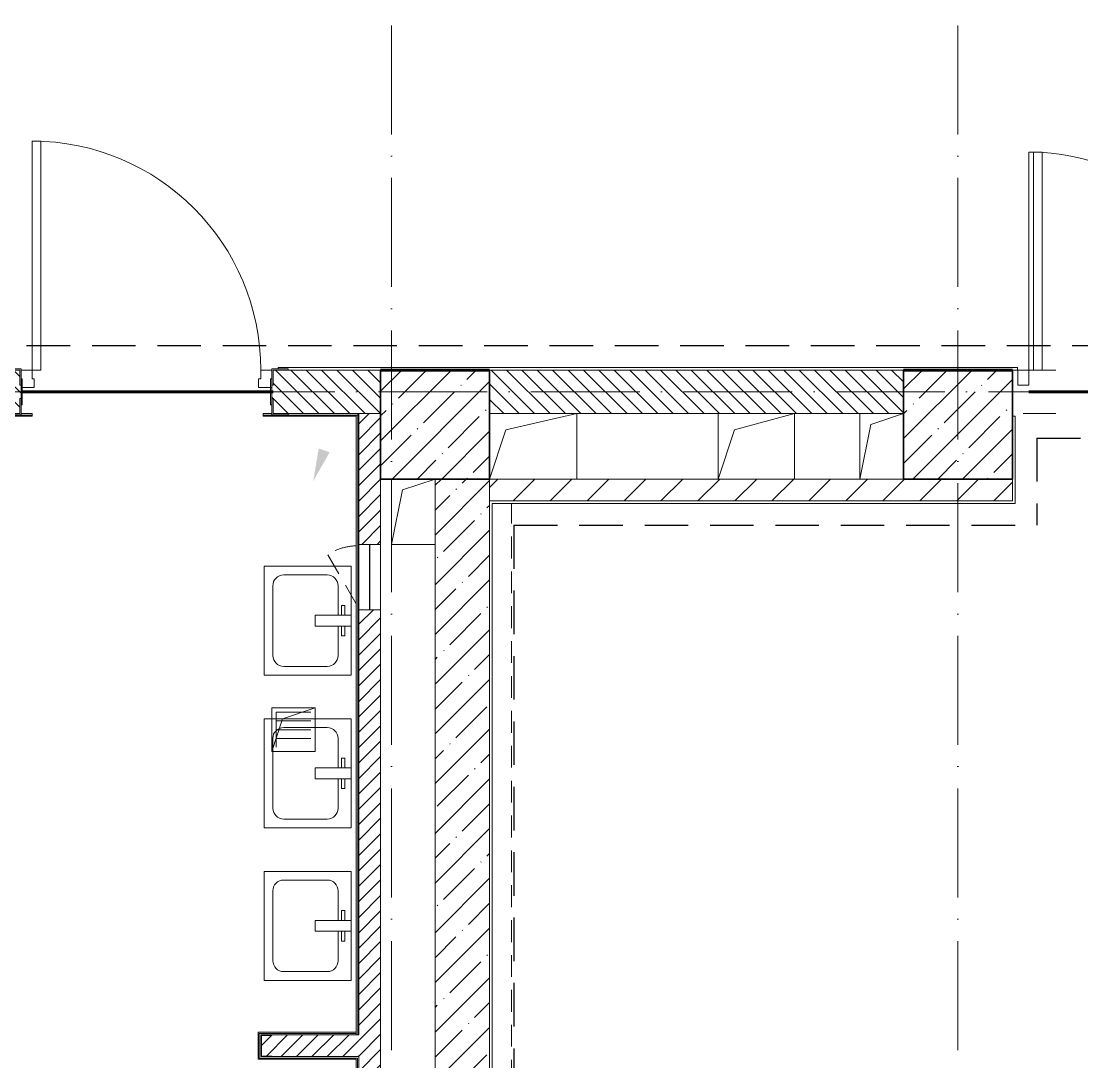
# Model space of a CAD drawing. Header units: millimetres. Extents: x -213536 to 1564669, y -45299 to 942238.
# Drawn here: x 582164 to 587032, y 429962 to 434735 of the extents above; entities that cross this region are included whole.
import ezdxf

# ---------------------------------------------------------------- set-up
doc = ezdxf.new("R2010")
doc.units = ezdxf.units.MM
for name, pattern in [('200_ШТРИХ_ш1п0_6_', [160, 100, -60]), ('50_200_ШТРИХ_1Т_ш5_п1_п1_', [700, 500, -100, 0, -100]), ('Штрих короткий', [300, 150, -150]), ('Штриховая _2 мм - 1 мм_', [300, 200, -100])]:
    doc.linetypes.add(name, pattern=pattern)
for name, color, linetype, lineweight in [('0-1', 7, 'Continuous', 5), ('0-2', 7, 'Continuous', 9), ('2.2) ПГП двери 2.4 -', 134, 'Continuous', 60), ('3) ЖБ 4м', 3, 'Continuous', 30), ('6) Мини окна 0.4 -', 10, 'Continuous', 30), ('Двери', 7, 'Continuous', 9), ('Каркас_Импост', 7, 'Continuous', 13), ('Линии', 7, 'Continuous', 9), ('Линии-1', 7, '200_ШТРИХ_ш1п0_6_', 9), ('Несущие колонны', 7, 'Continuous', 9), ('Несущие колонны-1', 7, 'Continuous', 35), ('Обобщенные модели', 7, 'Continuous', 9), ('Общие ребра', 7, 'Continuous', 9), ('Окна', 7, 'Continuous', 9), ('Оси-2', 7, '50_200_ШТРИХ_1Т_ш5_п1_п1_', 9), ('Открывание в плане-2', 7, '200_ШТРИХ_ш1п0_6_', 9), ('Открывание-1', 7, 'Continuous', 9), ('Панель', 7, 'Continuous', 13), ('Перемычка-1', 7, 'Штрих короткий', 9), ('Стены-1', 7, 'Continuous', 13), ('Текстовые примечания', 7, 'Continuous', 9), ('Штриховка разреза-1', 7, 'Continuous', 9), ('Элементы узлов', 7, 'Continuous', 9)]:
    doc.layers.add(name, color=color, linetype=linetype, lineweight=lineweight)
doc.layers.add('Сантехнические приборы-1', color=7, linetype='Continuous', lineweight=9, true_color=0xaaaaaa)
doc.layers.add('СТ-1_1', color=7, linetype='Штриховая _2 мм - 1 мм_', lineweight=90, true_color=0x888888)
doc.layers.get('0-2').off()
pattern_1 = [(135, (0, 0), (-35.35534, -35.35534), [])]
pattern_2 = [(45, (0, 0), (-35.35534, 35.35534), [])]

# ---------------------------------------------------------------- blocks, each defined once
blk = doc.blocks.new('Ось 3 этаж')
at = {"layer": 'Оси-2'}
for p, q in [((447492.1, 423014.8), (447492.1, 477896.8)), ((450092.1, 423014.8), (450092.1, 477896.8)), ((522142.1, 433035.4), (428373.3, 433035.4))]:
    blk.add_line(p, q, dxfattribs=at)
blk = doc.blocks.new('BSC_Колонна _Прямоугольная - 500х500-V62-АИ2_03_План отделки стен 3-го этажа _Часть 2_')
at = {"layer": 'Несущие колонны'}
h = blk.add_hatch(dxfattribs=at)
h.set_pattern_fill('FP_70', color=256, style=0, pattern_type=2)
h.set_pattern_definition([(45, (-17000, -7650), (-114.0493, 114.0493), []), (45, (-16885.95, -7650), (-114.0493, 114.0493), [201.612, -40.322, 3.353, -36.97])])
h.paths.add_polyline_path([(-250, -250), (250, -250), (250, 250), (-250, 250)], flags=0)
at = {"layer": 'Несущие колонны-1'}
for p, q in [((250, 250), (-250, 250)), ((-250, 250), (-250, -250)), ((250, -250), (250, 250)), ((-250, -250), (250, -250))]:
    blk.add_line(p, q, dxfattribs=at)
blk = doc.blocks.new('Дверь_СКБ_1Ст_Внутренняя_ШЕР - СОШ_Д-12_Дв_1150x2100h_С_У учеников_ душевые-28656500-АИ2_03_План отделки стен 3-го этажа _Часть 2_')
at = {"layer": 'Каркас_Импост'}
for p, q in [((-512.5, 100), (-562.5, 100)), ((-562.5, 100), (-562.5, 20)), ((-512.5, 100), (-512.5, 60)), ((587.5, 100), (537.5, 100)), ((537.5, 100), (537.5, 60)), ((587.5, 100), (587.5, 20)), ((-512.5, 60), (-502.5, 60)), ((-502.5, 60), (-502.5, 20)), ((527.5, 60), (537.5, 60)), ((527.5, 60), (527.5, 20)), ((-502.5, 20), (-562.5, 20)), ((587.5, 20), (527.5, 20))]:
    blk.add_line(p, q, dxfattribs=at)
at = {"layer": 'Открывание-1'}
blk.add_arc((-512.5, 100), 1050, 360, 90, dxfattribs=at)
at = {"layer": 'Панель'}
for p, q in [((-512.5, 1150), (-472.5, 1150)), ((-512.5, 1150), (-512.5, 100)), ((-472.5, 100), (-472.5, 1150)), ((-512.5, 100), (-472.5, 100))]:
    blk.add_line(p, q, dxfattribs=at)
blk = doc.blocks.new('BSC_Колонна _Прямоугольная - 500х500-V149-АИ2_03_План отделки стен 3-го этажа _Часть 2_')
at = {"layer": 'Несущие колонны'}
h = blk.add_hatch(dxfattribs=at)
h.set_pattern_fill('FP_139', color=256, style=0, pattern_type=2)
h.set_pattern_definition([(45, (-19400, -7650), (-114.0493, 114.0493), []), (45, (-19285.95, -7650), (-114.0493, 114.0493), [201.612, -40.322, 3.353, -36.97])])
h.paths.add_polyline_path([(-250, -250), (250, -250), (250, 250), (-250, 250)], flags=0)
at = {"layer": 'Несущие колонны-1'}
for p, q in [((250, 250), (-250, 250)), ((-250, 250), (-250, -250)), ((250, -250), (250, 250)), ((-250, -250), (250, -250))]:
    blk.add_line(p, q, dxfattribs=at)
blk = doc.blocks.new('Проем_Дверь_Прямоугольный - 1700х2400h_дверные проемы-28712438-АИ2_03_План отделки стен 3-го этажа _Часть 2_')
at = {"layer": 'Перемычка-1'}
for p, q in [((850, 100), (-850, 100)), ((850, -100), (-850, -100))]:
    blk.add_line(p, q, dxfattribs=at)
blk = doc.blocks.new('SND_2D_Раковина1 - 400х300-18442872-АИ2_03_План отделки стен 3-го этажа _Часть 2_')
at = {"layer": 'Сантехнические приборы-1'}
for p, q in [((-250, 220), (-250, -180)), ((250, 220), (-250, 220)), ((250, -180), (250, 220)), ((160, 180), (-160, 180)), ((-210, 130), (-210, -70)), ((210, -70), (210, 130)), ((-25, -180), (-25, -15)), ((-25, -15), (25, -15)), ((25, -15), (25, -180)), ((-160, -120), (-25, -120)), ((-70, -135), (-70, -150)), ((-25, -135), (-70, -135)), ((25, -120), (160, -120)), ((25, -135), (70, -135)), ((70, -135), (70, -150)), ((-250, -180), (250, -180)), ((-70, -150), (-25, -150)), ((70, -150), (25, -150))]:
    blk.add_line(p, q, dxfattribs=at)
for centre, start, end in [((-160, 130), 90, 180), ((160, 130), 360, 90), ((-160, -70), 180, 270), ((160, -70), 270, 360)]:
    blk.add_arc(centre, 50, start, end, dxfattribs=at)
blk = doc.blocks.new('Дверь_Витражная_СКБ_2Ст2 - ДВВ_ДАО_СОШ_Классы-V189-АИ2_03_План отделки стен 3-го этажа _Часть 2_')
at = {"layer": 'Двери'}
for p, q in [((-775, 1035), (-775, 35)), ((775, 585), (775, 35))]:
    blk.add_line(p, q, dxfattribs=at)
for centre, radius, start, end in [((-775, 35), 1000, 360, 90), ((775, 35), 550, 90, 180)]:
    blk.add_arc(centre, radius, start, end, dxfattribs=at)
at = {"layer": 'Элементы узлов'}
for p, q in [((-713, 1035), (-753, 1035)), ((-753, 1035), (-753, 35)), ((-713, 35), (-713, 1035)), ((775, 585), (735, 585)), ((735, 585), (735, 35)), ((775, 35), (775, 585)), ((-825, 35), (-825, -35)), ((-775, 35), (-825, 35)), ((-775, 35), (-825, 35)), ((-825, 35), (-825, -35)), ((-775, -35), (-775, 35)), ((-775, -35), (-775, 35)), ((-753, 35), (-713, 35)), ((735, 35), (775, 35)), ((775, -35), (775, 35)), ((775, 35), (825, 35)), ((775, 35), (775, -35)), ((825, 35), (775, 35)), ((825, 35), (825, -35)), ((825, -35), (825, 35)), ((-825, -35), (-775, -35)), ((-825, -35), (-775, -35)), ((825, -35), (775, -35)), ((775, -35), (825, -35))]:
    blk.add_line(p, q, dxfattribs=at)
blk = doc.blocks.new('154_Стойка_СКБ_Уголок - СМ-2180_200-28268025-АИ2_03_План отделки стен 3-го этажа _Часть 2_')
at = {"layer": 'Обобщенные модели'}
for p, q in [((125, 156), (125, 81)), ((200, 156), (125, 156)), ((131, 81), (131, 150)), ((131, 150), (200, 150)), ((200, 150), (200, 156)), ((125, 81), (131, 81)), ((131, 19), (125, 19)), ((125, 19), (125, -56)), ((131, -50), (131, 19)), ((125, -56), (200, -56)), ((200, -50), (131, -50)), ((200, -56), (200, -50))]:
    blk.add_line(p, q, dxfattribs=at)
blk = doc.blocks.new('Стойка_Влож_Полоса боковая - Полоса-28213942-АИ2_03_План отделки стен 3-го этажа _Часть 2_')
at = {"layer": 'Обобщенные модели'}
for p, q in [((-5, 60), (0, 60)), ((-5, -60), (-5, 60)), ((0, 31), (0, -31)), ((0, -60), (-5, -60))]:
    blk.add_line(p, q, dxfattribs=at)
blk = doc.blocks.new('154_Фахверк_СКБ_Швеллер - Тип_100_3960-28331862-АИ2_03_План отделки стен 3-го этажа _Часть 2_')
at = {"layer": 'Обобщенные модели'}
for p, q in [((175, 50), (125, 50)), ((125, 50), (125, -50)), ((175, 47), (175, 50)), ((128, 47), (175, 47)), ((128, -47), (128, 47)), ((175, -47), (128, -47)), ((175, -50), (175, -47)), ((125, -50), (175, -50))]:
    blk.add_line(p, q, dxfattribs=at)
blk = doc.blocks.new('AR_Отверстие Ниша - Лючок-32406138-АИ2_03_План отделки стен 3-го этажа _Часть 2_')
at = {"layer": 'Окна'}
for p, q in [((150, 50), (-150, 50)), ((-150, 50), (-150, -50)), ((150, -50), (150, 50)), ((-150, -50), (150, -50))]:
    blk.add_line(p, q, dxfattribs=at)
blk = doc.blocks.new('Л_Общий_Лючок - Лючок-29683982-АИ2_03_План отделки стен 3-го этажа _Часть 2_')
at = {"layer": 'Открывание в плане-2'}
blk.add_line((26.6, 11.9), (255.4, 144), dxfattribs=at)
blk.add_arc((6, 0), 288, 2.3824, 30, dxfattribs=at)
blk = doc.blocks.new('AR_Отверстие прямоугольное _в плите_ - AR_Отверстие прямоугольное _в плите_-30459207-АИ2_03_План отделки стен 3-го этажа _Часть 2_')
at = {"layer": 'Обобщенные модели'}
for p, q in [((100, 100), (-100, 100)), ((-100, 100), (-100, -100)), ((-50, 50), (100, 100)), ((100, -100), (100, 100)), ((-100, -100), (-50, 50)), ((-100, -100), (100, -100))]:
    blk.add_line(p, q, dxfattribs=at)
blk = doc.blocks.new('AR_Отверстие прямоугольное _в плите_ - AR_Отверстие прямоугольное _в плите_-30512088-АИ2_03_План отделки стен 3-го этажа _Часть 2_')
at = {"layer": 'Обобщенные модели'}
for p, q in [((-100, 150), (-100, -150)), ((-50, 100), (100, 150)), ((-100, -150), (-50, 100)), ((-100, -150), (100, -150))]:
    blk.add_line(p, q, dxfattribs=at)
blk = doc.blocks.new('AR_Отверстие прямоугольное _в плите_ - AR_Отверстие прямоугольное _в плите_-V244-АИ2_03_План отделки стен 3-го этажа _Часть 2_')
at = {"layer": 'Обобщенные модели'}
for p, q in [((-100, 150), (-100, -150)), ((-50, 100), (100, 150)), ((-100, -150), (-50, 100))]:
    blk.add_line(p, q, dxfattribs=at)
blk = doc.blocks.new('AR_Отверстие прямоугольное _в плите_ - AR_Отверстие прямоугольное _в плите_-V247-АИ2_03_План отделки стен 3-го этажа _Часть 2_')
at = {"layer": 'Обобщенные модели'}
for p, q in [((-125, 75), (200, 150)), ((200, -150), (200, 150)), ((-200, -150), (-125, 75))]:
    blk.add_line(p, q, dxfattribs=at)
blk = doc.blocks.new('AR_Отверстие прямоугольное _в плите_ - AR_Отверстие прямоугольное _в плите_-30552577-АИ2_03_План отделки стен 3-го этажа _Часть 2_')
at = {"layer": 'Обобщенные модели'}
for p, q in [((-175, 150), (-175, -150)), ((-100, 75), (175, 150)), ((175, -150), (175, 150)), ((-175, -150), (-100, 75))]:
    blk.add_line(p, q, dxfattribs=at)
blk = doc.blocks.new('0125-Р-ОО-Ш2-АР-о_23_10_2024_rvt-1-АИ2_03_План отделки стен 3-го этажа _Часть 2_')
at = {"layer": 'Штриховка разреза-1'}
h = blk.add_hatch(dxfattribs=at)
h.set_pattern_fill('FP_1', color=256, style=0, pattern_type=2)
h.set_pattern_definition(pattern_1)
h.paths.add_polyline_path([(16750, 7700), (16750, 7900), (16256, 7900), (16256, 7831), (16250, 7831), (16250, 7769), (16256, 7769), (16256, 7700), (16445.6, 7700)], flags=0)
h.paths.add_polyline_path([(15094, 7700), (15094, 7769), (15100, 7769), (15100, 7831), (15094, 7831), (15094, 7900), (14356, 7900), (14356, 7831), (14350, 7831), (14350, 7769), (14356, 7769), (14356, 7700), (15025, 7700)], flags=0)
h.paths.add_polyline_path([(13250, 7700), (13344, 7700), (13344, 7769), (13350, 7769), (13350, 7831), (13344, 7831), (13344, 7900), (13250, 7900), (13250, 7794)], flags=0)
h = blk.add_hatch(dxfattribs=at)
h.set_pattern_fill('FP_1', color=256, style=0, pattern_type=2)
h.set_pattern_definition(pattern_1)
h.paths.add_polyline_path([(19150, 7700), (19150, 7900), (17250, 7900), (17250, 7700)], flags=0)
h = blk.add_hatch(dxfattribs=at)
h.set_pattern_fill('FP_92', color=256, style=0, pattern_type=2)
h.set_pattern_definition(pattern_2)
h.paths.add_polyline_path([(16650, 150), (16750, 150), (16750, 2300), (16747, 2300), (16747, 2347), (16653, 2347), (16653, 2300), (16650, 2300), (16650, 400)], flags=0)
h.paths.add_polyline_path([(16653, 2350), (16750, 2350), (16750, 4050), (16650, 4050), (16650, 2350)], flags=0)
h.paths.add_polyline_path([(16750, 4550), (16750, 6800), (16650, 6800), (16651, 4550), (16674, 4550)], flags=0)
h.paths.add_polyline_path([(16728.9, 7100), (16750, 7100), (16750, 7700), (16650, 7700), (16650, 7100)], flags=0)
h = blk.add_hatch(dxfattribs=at)
h.set_pattern_fill('FP_2', color=256, style=0, pattern_type=2)
h.set_pattern_definition([(45, (0, 0), (-114.0493, 114.0493), []), (45, (114.05, 0), (-114.0493, 114.0493), [201.612, -40.322, 3.353, -36.97])])
h.paths.add_polyline_path([(17250, 400), (17250, 7400), (17000, 7400), (17000, 400)], flags=0)
h = blk.add_hatch(dxfattribs=at)
h.set_pattern_fill('FP_3', color=256, style=0, pattern_type=2)
h.set_pattern_definition([(45, (0, 0), (-84.8528, 84.8528), [])])
h.paths.add_polyline_path([(19150, 7300), (19650, 7300), (19650, 7400), (17250, 7400), (17250, 7300)], flags=0)
h = blk.add_hatch(dxfattribs=at)
h.set_pattern_fill('FP_92', color=256, style=0, pattern_type=2)
h.set_pattern_definition(pattern_2)
h.paths.add_polyline_path([(16650, 4750), (16650, 4850), (16250, 4850), (16250, 4847), (16203, 4847), (16203, 4753), (16250, 4753), (16250, 4750), (16445.6, 4750)], flags=0)
at = {"layer": 'Линии'}
for p, q in [((16250, 6350), (16450, 6350)), ((16250, 6150), (16250, 6350)), ((16270, 6330), (16430, 6330)), ((16270, 6170), (16270, 6330)), ((16450, 6350), (16450, 6150)), ((16430, 6290), (16270, 6290)), ((16430, 6250), (16270, 6250)), ((16430, 6210), (16270, 6210)), ((16450, 6150), (16250, 6150))]:
    blk.add_line(p, q, dxfattribs=at)
at = {"layer": 'Линии-1'}
blk.add_line((17350, 156), (17350, 7288), dxfattribs=at)
at = {"layer": 'Стены-1'}
for p, q in [((16750, 7900), (16325, 7900)), ((19150, 7900), (17250, 7900)), ((16325, 7700), (16750, 7700)), ((16650, 7700), (16650, 7100)), ((16750, 7700), (16650, 7700)), ((17250, 7700), (19150, 7700)), ((16750, 7100), (16750, 7400)), ((17000, 7400), (17000, 400)), ((19150, 7400), (17250, 7400)), ((17250, 7400), (17250, 7300)), ((17250, 400), (17250, 7400)), ((19650, 7300), (19650, 7400)), ((17250, 7300), (19650, 7300)), ((16650, 6800), (16650, 4850)), ((16750, 4550), (16750, 6800)), ((16650, 4850), (16250, 4850)), ((16250, 4750), (16650, 4750)), ((16650, 4750), (16650, 4574))]:
    blk.add_line(p, q, dxfattribs=at)
at = {"layer": '0-2'}
for name, p in [('Дверь_СКБ_1Ст_Внутренняя_ШЕР - СОШ_Д-12_Дв_1150x2100h_С_У учеников_ душевые-28656500-АИ2_03_План отделки стен 3-го этажа _Часть 2_', (15662.5, 7800)), ('Дверь_Витражная_СКБ_2Ст2 - ДВВ_ДАО_СОШ_Классы-V189-АИ2_03_План отделки стен 3-го этажа _Часть 2_', (20500, 7865)), ('154_Стойка_СКБ_Уголок - СМ-2180_200-28268025-АИ2_03_План отделки стен 3-го этажа _Часть 2_', (16125, 7750)), ('BSC_Колонна _Прямоугольная - 500х500-V62-АИ2_03_План отделки стен 3-го этажа _Часть 2_', (17000, 7650)), ('BSC_Колонна _Прямоугольная - 500х500-V149-АИ2_03_План отделки стен 3-го этажа _Часть 2_', (19400, 7650)), ('Проем_Дверь_Прямоугольный - 1700х2400h_дверные проемы-28712438-АИ2_03_План отделки стен 3-го этажа _Часть 2_', (20500, 7800)), ('Стойка_Влож_Полоса боковая - Полоса-28213942-АИ2_03_План отделки стен 3-го этажа _Часть 2_', (16250, 7800)), ('AR_Отверстие прямоугольное _в плите_ - AR_Отверстие прямоугольное _в плите_-V247-АИ2_03_План отделки стен 3-го этажа _Часть 2_', (17450, 7550)), ('AR_Отверстие прямоугольное _в плите_ - AR_Отверстие прямоугольное _в плите_-30552577-АИ2_03_План отделки стен 3-го этажа _Часть 2_', (18475, 7550)), ('AR_Отверстие прямоугольное _в плите_ - AR_Отверстие прямоугольное _в плите_-V244-АИ2_03_План отделки стен 3-го этажа _Часть 2_', (19050, 7550)), ('AR_Отверстие прямоугольное _в плите_ - AR_Отверстие прямоугольное _в плите_-30512088-АИ2_03_План отделки стен 3-го этажа _Часть 2_', (16900, 7250)), ('AR_Отверстие прямоугольное _в плите_ - AR_Отверстие прямоугольное _в плите_-30459207-АИ2_03_План отделки стен 3-го этажа _Часть 2_', (16350, 6250)), ('154_Фахверк_СКБ_Швеллер - Тип_100_3960-28331862-АИ2_03_План отделки стен 3-го этажа _Часть 2_', (16075, 4800))]:
    blk.add_blockref(name, p, dxfattribs=at)
for name, p, rotation in [('154_Стойка_СКБ_Уголок - СМ-2180_200-28268025-АИ2_03_План отделки стен 3-го этажа _Часть 2_', (15225, 7850), 180), ('Стойка_Влож_Полоса боковая - Полоса-28213942-АИ2_03_План отделки стен 3-го этажа _Часть 2_', (15100, 7800), 180), ('Л_Общий_Лючок - Лючок-29683982-АИ2_03_План отделки стен 3-го этажа _Часть 2_', (16650, 6800), 89.99999999999967), ('AR_Отверстие Ниша - Лючок-32406138-АИ2_03_План отделки стен 3-го этажа _Часть 2_', (16700, 6950), 269.9999999999997), ('SND_2D_Раковина1 - 400х300-18442872-АИ2_03_План отделки стен 3-го этажа _Часть 2_', (16435, 6750), 89.99999999999967), ('SND_2D_Раковина1 - 400х300-18442872-АИ2_03_План отделки стен 3-го этажа _Часть 2_', (16435, 6050), 89.99999999999967), ('SND_2D_Раковина1 - 400х300-18442872-АИ2_03_План отделки стен 3-го этажа _Часть 2_', (16435, 5350), 89.99999999999967)]:
    blk.add_blockref(name, p, dxfattribs=dict(at, rotation=rotation))
blk = doc.blocks.new('3этНиз')
at = {"layer": 'Текстовые примечания'}
blk.add_hatch(color=256, dxfattribs=at).paths.add_polyline_path([(447132.8, 432625.3), (447207.7, 432757.9), (447157.8, 432775.5)], flags=0)
at = {"layer": 'Общие ребра'}
for p, q in [((445842.1, 432928.4), (445699.2, 432928.4)), ((447337.2, 432928.4), (446902.1, 432928.4)), ((447330.2, 432928.4), (447330.2, 432923.4)), ((447337.2, 432935.4), (447337.2, 430085.4)), ((446885.2, 430092.4), (447330.2, 430092.4)), ((446885.2, 429978.4), (446885.2, 430092.4)), ((447330.2, 430085.4), (447330.2, 430097.4)), ((446885.2, 429978.4), (447335.2, 429978.4)), ((447335.2, 425392.4), (447335.2, 429978.4))]:
    blk.add_line(p, q, dxfattribs=at)
at = {"layer": 'СТ-1_1', "lineweight": 25}
for p, q in [((443117.1, 433247.4), (454554.1, 433247.4)), ((450454.1, 432823.4), (452030.1, 432823.4)), ((450454.1, 432823.4), (450454.1, 432423.4)), ((448054.1, 432423.4), (450454.1, 432423.4)), ((448054.1, 432423.4), (448054.1, 425497.4))]:
    blk.add_line(p, q, dxfattribs=at)
at = {"layer": 'Стены-1'}
for p, q in [((450366.1, 433147.4), (446972.1, 433147.4)), ((446972.1, 433147.4), (446972.1, 433141.4)), ((447017.1, 433135.4), (447442.1, 433135.4)), ((447942.1, 433135.4), (449842.1, 433135.4)), ((450342.1, 433135.4), (450366.1, 433135.4)), ((450366.1, 433135.4), (450366.1, 433147.4)), ((445704.2, 432923.4), (445842.1, 432923.4)), ((445842.1, 432935.4), (445792.1, 432935.4)), ((445842.1, 432923.4), (445842.1, 432935.4)), ((446942.1, 432935.4), (446902.1, 432935.4)), ((446902.1, 432935.4), (446902.1, 432923.4)), ((446902.1, 432923.4), (447330.2, 432923.4)), ((447342.2, 432935.4), (447017.1, 432935.4)), ((447330.2, 432923.4), (447330.2, 430097.4)), ((447342.2, 432335.4), (447342.2, 432935.4)), ((450354.1, 432923.4), (450342.1, 432923.4)), ((450354.1, 432523.4), (450354.1, 432923.4)), ((450342.1, 432635.4), (450342.1, 432535.4)), ((450342.1, 432535.4), (447942.1, 432535.4)), ((447942.1, 432535.4), (447942.1, 425635.4)), ((447954.1, 432523.4), (450354.1, 432523.4)), ((447954.1, 425397.4), (447954.1, 432523.4)), ((447342.2, 430085.4), (447342.2, 432035.4)), ((447330.2, 430097.4), (446880.2, 430097.4)), ((446880.2, 430097.4), (446880.2, 429973.4)), ((446942.1, 430085.4), (447342.2, 430085.4)), ((446880.2, 429973.4), (447330.2, 429973.4)), ((447342.2, 429985.4), (446942.1, 429985.4)), ((447330.2, 429973.4), (447330.2, 425397.4)), ((447342.2, 429785.4), (447342.2, 429985.4))]:
    blk.add_line(p, q, dxfattribs=at)
at = {"layer": '0-1'}
blk.add_blockref('0125-Р-ОО-Ш2-АР-о_23_10_2024_rvt-1-АИ2_03_План отделки стен 3-го этажа _Часть 2_', (430692.1, 425235.4), dxfattribs=at)

msp = doc.modelspace()

# ---------------------------------------------------------------- linework, layer by layer
at = {"layer": '2.2) ПГП двери 2.4 -', "color": 2}
for points in [[(582168.9, 433035.4), (583319.9, 433035.4)], [(586788.9, 433035.4), (588388.9, 433035.4)]]:
    msp.add_lwpolyline(points, dxfattribs=at)
at = {"layer": '3) ЖБ 4м', "color": 2, "lineweight": 60}
for points in [[(584313.9, 433135.4), (583813.9, 433135.4)], [(586713.9, 433135.4), (586213.9, 433135.4)]]:
    msp.add_lwpolyline(points, dxfattribs=at)
at = {"layer": '6) Мини окна 0.4 -', "color": 2}
for points in [[(582382.7, 433035.4), (583226.7, 433035.4)], [(583763.9, 432035.4), (583763.9, 432335.4)]]:
    msp.add_lwpolyline(points, dxfattribs=at)

# ---------------------------------------------------------------- block references
at = {"color": 5, "lineweight": 30}
msp.add_blockref('Ось 3 этаж', (136371.8, 0), dxfattribs=at)
at = {"layer": '3) ЖБ 4м'}
msp.add_blockref('3этНиз', (136371.8, 0), dxfattribs=at)

doc.saveas('drawing.dxf')
